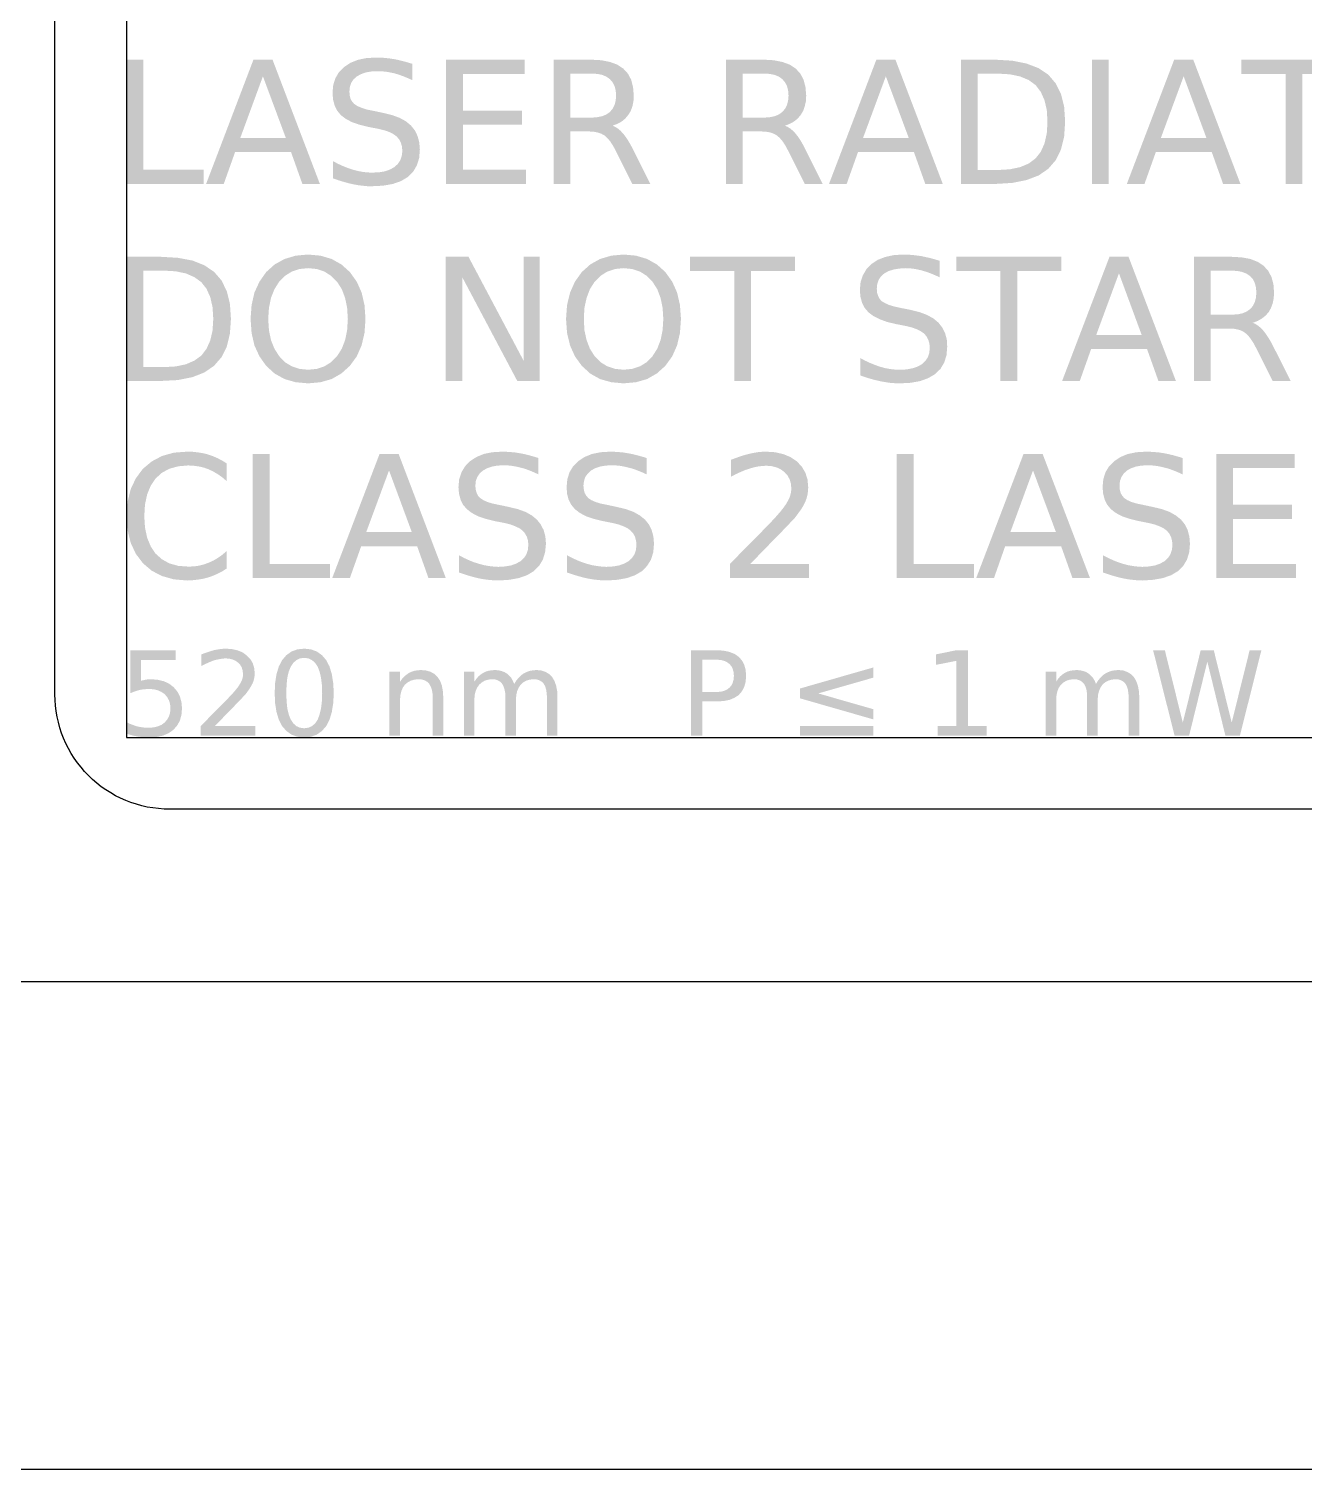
# Model space of a CAD drawing. Header units: millimetres. Extents: x 4.2 to 99.2, y -10 to 10.
# Drawn here: x 12.81 to 21.7, y -10 to 0.04 of the extents above; entities that cross this region are included whole.
import ezdxf

# ---------------------------------------------------------------- set-up
doc = ezdxf.new("R2010")
doc.units = ezdxf.units.MM
doc.layers.add('MARK', color=1, linetype='Continuous')
doc.layers.add('REF', color=8, linetype='Continuous')

msp = doc.modelspace()

# ---------------------------------------------------------------- hatches: boundary and pattern name
at = {"layer": 'MARK'}
for points in [[(13.49, -1.042), (13.49, -0.176), (13.607, -0.176), (13.607, -0.943), (14.028, -0.943), (14.028, -1.042)], [(15.242, -0.256), (15.197, -0.258), (15.157, -0.265), (15.123, -0.277), (15.094, -0.293), (15.072, -0.313), (15.055, -0.338), (15.046, -0.366), (15.043, -0.398), (15.045, -0.425), (15.051, -0.449), (15.062, -0.469), (15.077, -0.485), (15.098, -0.499), (15.127, -0.511), (15.163, -0.523), (15.208, -0.532), (15.278, -0.547), (15.34, -0.562), (15.392, -0.581), (15.436, -0.605), (15.472, -0.635), (15.499, -0.669), (15.518, -0.708), (15.53, -0.753), (15.534, -0.803), (15.529, -0.862), (15.513, -0.913), (15.487, -0.957), (15.45, -0.994), (15.403, -1.022), (15.346, -1.042), (15.279, -1.054), (15.202, -1.058), (15.171, -1.058), (15.139, -1.055), (15.106, -1.051), (15.072, -1.045), (15.037, -1.037), (15.001, -1.027), (14.965, -1.016), (14.928, -1.003), (14.928, -0.883), (14.964, -0.902), (14.999, -0.918), (15.034, -0.932), (15.068, -0.943), (15.102, -0.952), (15.136, -0.958), (15.169, -0.962), (15.202, -0.963), (15.25, -0.961), (15.291, -0.954), (15.327, -0.941), (15.357, -0.924), (15.381, -0.902), (15.398, -0.876), (15.408, -0.846), (15.412, -0.812), (15.409, -0.781), (15.402, -0.755), (15.39, -0.732), (15.373, -0.712), (15.35, -0.695), (15.321, -0.68), (15.286, -0.668), (15.244, -0.658), (15.173, -0.644), (15.112, -0.629), (15.06, -0.611), (15.017, -0.588), (14.983, -0.562), (14.958, -0.532), (14.94, -0.496), (14.929, -0.454), (14.925, -0.408), (14.93, -0.353), (14.945, -0.305), (14.97, -0.263), (15.006, -0.227), (15.05, -0.198), (15.102, -0.177), (15.161, -0.165), (15.229, -0.161), (15.259, -0.161), (15.29, -0.164), (15.321, -0.167), (15.353, -0.172), (15.384, -0.178), (15.416, -0.186), (15.449, -0.195), (15.482, -0.205), (15.482, -0.319), (15.449, -0.304), (15.417, -0.291), (15.386, -0.28), (15.356, -0.271), (15.327, -0.265), (15.298, -0.26), (15.27, -0.257)], [(15.717, -1.042), (15.717, -0.176), (16.264, -0.176), (16.264, -0.275), (15.834, -0.275), (15.834, -0.531), (16.246, -0.531), (16.246, -0.63), (15.834, -0.63), (15.834, -0.943), (16.274, -0.943), (16.274, -1.042)], [(20.219, -1.042), (20.219, -0.176), (20.336, -0.176), (20.336, -1.042)], [(21.686, -0.275), (21.686, -1.042), (21.568, -1.042), (21.568, -0.275), (21.261, -0.275), (21.261, -0.176), (21.993, -0.176), (21.993, -0.275)], [(15.873, -1.55), (16.257, -2.274), (16.257, -1.55), (16.37, -1.55), (16.37, -2.415), (16.213, -2.415), (15.829, -1.691), (15.829, -2.415), (15.715, -2.415), (15.715, -1.55)], [(17.842, -1.648), (17.842, -2.415), (17.725, -2.415), (17.725, -1.648), (17.417, -1.648), (17.417, -1.55), (18.149, -1.55), (18.149, -1.648)], [(18.834, -1.639), (18.8, -1.65), (18.771, -1.666), (18.748, -1.687), (18.732, -1.711), (18.722, -1.74), (18.719, -1.772), (18.721, -1.799), (18.728, -1.822), (18.738, -1.842), (18.753, -1.859), (18.775, -1.872), (18.803, -1.885), (18.84, -1.896), (18.884, -1.906), (18.955, -1.92), (19.016, -1.935), (19.069, -1.955), (19.113, -1.979), (19.148, -2.008), (19.175, -2.042), (19.195, -2.082), (19.207, -2.126), (19.21, -2.176), (19.205, -2.236), (19.189, -2.287), (19.163, -2.331), (19.126, -2.367), (19.079, -2.395), (19.022, -2.416), (18.955, -2.428), (18.879, -2.432), (18.848, -2.431), (18.816, -2.429), (18.782, -2.424), (18.748, -2.418), (18.713, -2.41), (18.678, -2.401), (18.642, -2.39), (18.605, -2.377), (18.605, -2.256), (18.64, -2.275), (18.675, -2.291), (18.71, -2.305), (18.744, -2.317), (18.779, -2.326), (18.812, -2.332), (18.846, -2.336), (18.879, -2.337), (18.926, -2.335), (18.968, -2.327), (19.004, -2.315), (19.034, -2.298), (19.057, -2.276), (19.075, -2.25), (19.085, -2.22), (19.088, -2.185), (19.086, -2.155), (19.078, -2.128), (19.066, -2.105), (19.049, -2.085), (19.026, -2.069), (18.997, -2.054), (18.962, -2.042), (18.921, -2.032), (18.849, -2.018), (18.788, -2.003), (18.737, -1.984), (18.694, -1.962), (18.66, -1.936), (18.634, -1.905), (18.616, -1.869), (18.605, -1.828), (18.601, -1.781), (18.606, -1.727), (18.622, -1.679), (18.647, -1.636), (18.682, -1.6), (18.726, -1.571), (18.778, -1.551), (18.838, -1.538), (18.905, -1.534), (18.936, -1.535), (18.966, -1.537), (18.998, -1.541), (19.029, -1.545), (19.061, -1.552), (19.093, -1.559), (19.125, -1.568), (19.158, -1.578), (19.158, -1.693), (19.125, -1.678), (19.093, -1.665), (19.063, -1.654), (19.032, -1.645), (19.003, -1.638), (18.974, -1.633), (18.946, -1.63), (18.918, -1.629), (18.873, -1.632)], [(19.698, -1.648), (19.698, -2.415), (19.58, -2.415), (19.58, -1.648), (19.273, -1.648), (19.273, -1.55), (20.005, -1.55), (20.005, -1.648)], [(13.788, -3.027), (13.736, -3.055), (13.692, -3.095), (13.658, -3.145), (13.633, -3.206), (13.618, -3.276), (13.613, -3.357), (13.618, -3.437), (13.633, -3.508), (13.658, -3.568), (13.692, -3.619), (13.736, -3.658), (13.788, -3.687), (13.85, -3.704), (13.919, -3.709), (13.957, -3.708), (13.993, -3.703), (14.028, -3.694), (14.062, -3.682), (14.095, -3.667), (14.127, -3.648), (14.158, -3.626), (14.188, -3.6), (14.188, -3.722), (14.157, -3.742), (14.124, -3.759), (14.092, -3.773), (14.058, -3.785), (14.023, -3.794), (13.987, -3.8), (13.95, -3.804), (13.912, -3.806), (13.819, -3.798), (13.737, -3.775), (13.665, -3.738), (13.603, -3.685), (13.554, -3.62), (13.518, -3.543), (13.497, -3.456), (13.49, -3.357), (13.497, -3.258), (13.518, -3.17), (13.554, -3.094), (13.603, -3.028), (13.665, -2.976), (13.737, -2.938), (13.819, -2.915), (13.912, -2.908), (13.951, -2.909), (13.988, -2.913), (14.024, -2.919), (14.059, -2.928), (14.093, -2.94), (14.125, -2.954), (14.157, -2.971), (14.188, -2.99), (14.188, -3.114), (14.158, -3.088), (14.127, -3.066), (14.095, -3.047), (14.062, -3.031), (14.028, -3.019), (13.993, -3.011), (13.957, -3.006), (13.919, -3.004), (13.85, -3.01)], [(16.075, -3.005), (16.036, -3.012), (16.002, -3.024), (15.973, -3.04), (15.95, -3.061), (15.934, -3.085), (15.924, -3.113), (15.921, -3.145), (15.923, -3.172), (15.93, -3.196), (15.94, -3.216), (15.956, -3.232), (15.977, -3.246), (16.005, -3.259), (16.042, -3.27), (16.086, -3.279), (16.157, -3.294), (16.218, -3.309), (16.271, -3.328), (16.315, -3.353), (16.35, -3.382), (16.377, -3.416), (16.397, -3.455), (16.409, -3.5), (16.413, -3.55), (16.407, -3.609), (16.391, -3.661), (16.365, -3.704), (16.328, -3.741), (16.281, -3.769), (16.224, -3.789), (16.158, -3.801), (16.081, -3.806), (16.05, -3.805), (16.018, -3.802), (15.984, -3.798), (15.95, -3.792), (15.915, -3.784), (15.88, -3.774), (15.844, -3.763), (15.807, -3.75), (15.807, -3.63), (15.842, -3.649), (15.877, -3.665), (15.912, -3.679), (15.947, -3.69), (15.981, -3.699), (16.014, -3.705), (16.048, -3.709), (16.081, -3.711), (16.128, -3.708), (16.17, -3.701), (16.206, -3.688), (16.236, -3.671), (16.26, -3.649), (16.277, -3.623), (16.287, -3.593), (16.29, -3.559), (16.288, -3.529), (16.28, -3.502), (16.268, -3.479), (16.251, -3.459), (16.228, -3.442), (16.199, -3.428), (16.164, -3.415), (16.123, -3.405), (16.051, -3.391), (15.991, -3.376), (15.939, -3.358), (15.896, -3.335), (15.862, -3.309), (15.836, -3.279), (15.818, -3.243), (15.807, -3.202), (15.803, -3.155), (15.808, -3.1), (15.824, -3.052), (15.849, -3.01), (15.884, -2.974), (15.929, -2.945), (15.98, -2.924), (16.04, -2.912), (16.107, -2.908), (16.138, -2.909), (16.169, -2.911), (16.2, -2.914), (16.231, -2.919), (16.263, -2.925), (16.295, -2.933), (16.327, -2.942), (16.36, -2.952), (16.36, -3.066), (16.327, -3.051), (16.296, -3.038), (16.265, -3.027), (16.235, -3.019), (16.205, -3.012), (16.176, -3.007), (16.148, -3.004), (16.12, -3.003)], [(16.789, -3.012), (16.755, -3.024), (16.726, -3.04), (16.704, -3.061), (16.687, -3.085), (16.678, -3.113), (16.674, -3.145), (16.677, -3.172), (16.683, -3.196), (16.694, -3.216), (16.709, -3.232), (16.73, -3.246), (16.759, -3.259), (16.795, -3.27), (16.84, -3.279), (16.91, -3.294), (16.972, -3.309), (17.024, -3.328), (17.068, -3.353), (17.104, -3.382), (17.131, -3.416), (17.15, -3.455), (17.162, -3.5), (17.166, -3.55), (17.161, -3.609), (17.145, -3.661), (17.118, -3.704), (17.082, -3.741), (17.034, -3.769), (16.978, -3.789), (16.911, -3.801), (16.834, -3.806), (16.803, -3.805), (16.771, -3.802), (16.738, -3.798), (16.704, -3.792), (16.669, -3.784), (16.633, -3.774), (16.597, -3.763), (16.56, -3.75), (16.56, -3.63), (16.596, -3.649), (16.631, -3.665), (16.666, -3.679), (16.7, -3.69), (16.734, -3.699), (16.768, -3.705), (16.801, -3.709), (16.834, -3.711), (16.882, -3.708), (16.923, -3.701), (16.959, -3.688), (16.989, -3.671), (17.013, -3.649), (17.03, -3.623), (17.04, -3.593), (17.044, -3.559), (17.041, -3.529), (17.034, -3.502), (17.022, -3.479), (17.004, -3.459), (16.982, -3.442), (16.953, -3.428), (16.918, -3.415), (16.876, -3.405), (16.805, -3.391), (16.744, -3.376), (16.692, -3.358), (16.649, -3.335), (16.615, -3.309), (16.59, -3.279), (16.571, -3.243), (16.56, -3.202), (16.557, -3.155), (16.562, -3.1), (16.577, -3.052), (16.602, -3.01), (16.638, -2.974), (16.682, -2.945), (16.734, -2.924), (16.793, -2.912), (16.86, -2.908), (16.891, -2.909), (16.922, -2.911), (16.953, -2.914), (16.984, -2.919), (17.016, -2.925), (17.048, -2.933), (17.081, -2.942), (17.114, -2.952), (17.114, -3.066), (17.081, -3.051), (17.049, -3.038), (17.018, -3.027), (16.988, -3.019), (16.959, -3.012), (16.93, -3.007), (16.902, -3.004), (16.874, -3.003), (16.829, -3.005)], [(18.022, -3.355), (18.048, -3.325), (18.07, -3.297), (18.088, -3.271), (18.101, -3.248), (18.111, -3.227), (18.118, -3.205), (18.122, -3.184), (18.123, -3.162), (18.12, -3.129), (18.111, -3.1), (18.096, -3.073), (18.075, -3.05), (18.049, -3.031), (18.019, -3.017), (17.986, -3.009), (17.949, -3.006), (17.921, -3.008), (17.892, -3.011), (17.863, -3.017), (17.833, -3.026), (17.802, -3.036), (17.769, -3.05), (17.736, -3.065), (17.702, -3.083), (17.702, -2.965), (17.737, -2.952), (17.77, -2.94), (17.803, -2.93), (17.834, -2.922), (17.864, -2.916), (17.893, -2.911), (17.92, -2.909), (17.946, -2.908), (18.01, -2.912), (18.067, -2.925), (18.118, -2.946), (18.161, -2.975), (18.196, -3.012), (18.221, -3.054), (18.236, -3.101), (18.241, -3.155), (18.24, -3.181), (18.236, -3.207), (18.23, -3.232), (18.221, -3.256), (18.209, -3.281), (18.193, -3.308), (18.172, -3.337), (18.148, -3.369), (18.137, -3.381), (18.118, -3.401), (18.091, -3.429), (18.056, -3.466), (18.013, -3.51), (17.962, -3.562), (17.904, -3.622), (17.837, -3.69), (18.246, -3.69), (18.246, -3.789), (17.696, -3.789), (17.696, -3.69), (17.732, -3.653), (17.775, -3.609), (17.823, -3.56), (17.878, -3.505), (17.93, -3.452), (17.971, -3.41), (18.002, -3.377)], [(20.565, -3.005), (20.525, -3.012), (20.491, -3.024), (20.462, -3.04), (20.44, -3.061), (20.424, -3.085), (20.414, -3.113), (20.411, -3.145), (20.413, -3.172), (20.419, -3.196), (20.43, -3.216), (20.445, -3.232), (20.466, -3.246), (20.495, -3.259), (20.532, -3.27), (20.576, -3.279), (20.646, -3.294), (20.708, -3.309), (20.76, -3.328), (20.804, -3.353), (20.84, -3.382), (20.867, -3.416), (20.886, -3.455), (20.898, -3.5), (20.902, -3.55), (20.897, -3.609), (20.881, -3.661), (20.855, -3.704), (20.818, -3.741), (20.771, -3.769), (20.714, -3.789), (20.647, -3.801), (20.571, -3.806), (20.539, -3.805), (20.507, -3.802), (20.474, -3.798), (20.44, -3.792), (20.405, -3.784), (20.369, -3.774), (20.333, -3.763), (20.296, -3.75), (20.296, -3.63), (20.332, -3.649), (20.367, -3.665), (20.402, -3.679), (20.436, -3.69), (20.47, -3.699), (20.504, -3.705), (20.537, -3.709), (20.571, -3.711), (20.618, -3.708), (20.659, -3.701), (20.695, -3.688), (20.725, -3.671), (20.749, -3.649), (20.766, -3.623), (20.776, -3.593), (20.78, -3.559), (20.777, -3.529), (20.77, -3.502), (20.758, -3.479), (20.741, -3.459), (20.718, -3.442), (20.689, -3.428), (20.654, -3.415), (20.612, -3.405), (20.541, -3.391), (20.48, -3.376), (20.428, -3.358), (20.385, -3.335), (20.351, -3.309), (20.326, -3.279), (20.308, -3.243), (20.297, -3.202), (20.293, -3.155), (20.298, -3.1), (20.313, -3.052), (20.338, -3.01), (20.374, -2.974), (20.418, -2.945), (20.47, -2.924), (20.529, -2.912), (20.597, -2.908), (20.627, -2.909), (20.658, -2.911), (20.689, -2.914), (20.721, -2.919), (20.752, -2.925), (20.785, -2.933), (20.817, -2.942), (20.85, -2.952), (20.85, -3.066), (20.817, -3.051), (20.785, -3.038), (20.754, -3.027), (20.724, -3.019), (20.695, -3.012), (20.666, -3.007), (20.638, -3.004), (20.61, -3.003)], [(14.369, -3.789), (14.369, -2.924), (14.486, -2.924), (14.486, -3.69), (14.907, -3.69), (14.907, -3.789)], [(18.858, -3.789), (18.858, -2.924), (18.975, -2.924), (18.975, -3.69), (19.396, -3.69), (19.396, -3.789)], [(21.085, -3.789), (21.085, -2.924), (21.632, -2.924), (21.632, -3.022), (21.202, -3.022), (21.202, -3.278), (21.614, -3.278), (21.614, -3.377), (21.202, -3.377), (21.202, -3.69), (21.642, -3.69), (21.642, -3.789)], [(13.659, -4.494), (13.707, -4.498), (13.749, -4.508), (13.786, -4.525), (13.817, -4.549), (13.843, -4.579), (13.861, -4.613), (13.872, -4.653), (13.876, -4.697), (13.872, -4.743), (13.861, -4.783), (13.842, -4.817), (13.816, -4.847), (13.783, -4.87), (13.744, -4.887), (13.698, -4.897), (13.647, -4.9), (13.628, -4.9), (13.609, -4.898), (13.59, -4.896), (13.57, -4.894), (13.551, -4.89), (13.531, -4.886), (13.511, -4.88), (13.49, -4.874), (13.49, -4.793), (13.508, -4.803), (13.527, -4.81), (13.545, -4.817), (13.564, -4.823), (13.584, -4.827), (13.604, -4.83), (13.624, -4.832), (13.645, -4.832), (13.678, -4.83), (13.707, -4.823), (13.733, -4.812), (13.755, -4.796), (13.772, -4.776), (13.785, -4.753), (13.793, -4.727), (13.795, -4.697), (13.793, -4.668), (13.785, -4.641), (13.772, -4.618), (13.755, -4.598), (13.733, -4.583), (13.707, -4.571), (13.678, -4.564), (13.645, -4.562), (13.629, -4.563), (13.613, -4.564), (13.597, -4.566), (13.581, -4.569), (13.565, -4.573), (13.548, -4.579), (13.532, -4.585), (13.515, -4.592), (13.515, -4.292), (13.832, -4.292), (13.832, -4.36), (13.589, -4.36), (13.589, -4.506), (13.598, -4.503), (13.607, -4.501), (13.615, -4.499), (13.624, -4.497), (13.633, -4.496), (13.642, -4.495), (13.651, -4.494)], [(14.232, -4.59), (14.25, -4.569), (14.265, -4.55), (14.277, -4.532), (14.286, -4.516), (14.293, -4.501), (14.298, -4.486), (14.301, -4.471), (14.301, -4.457), (14.299, -4.434), (14.293, -4.414), (14.283, -4.395), (14.268, -4.379), (14.25, -4.366), (14.23, -4.357), (14.207, -4.351), (14.181, -4.349), (14.162, -4.35), (14.142, -4.353), (14.122, -4.357), (14.101, -4.362), (14.08, -4.37), (14.058, -4.379), (14.035, -4.39), (14.011, -4.402), (14.011, -4.321), (14.035, -4.312), (14.058, -4.304), (14.081, -4.297), (14.102, -4.291), (14.123, -4.287), (14.143, -4.284), (14.162, -4.282), (14.18, -4.281), (14.224, -4.284), (14.263, -4.293), (14.298, -4.307), (14.327, -4.328), (14.352, -4.353), (14.369, -4.382), (14.379, -4.415), (14.383, -4.452), (14.382, -4.47), (14.379, -4.487), (14.375, -4.505), (14.369, -4.521), (14.36, -4.538), (14.349, -4.557), (14.335, -4.577), (14.319, -4.599), (14.311, -4.607), (14.298, -4.621), (14.279, -4.641), (14.255, -4.666), (14.226, -4.696), (14.191, -4.732), (14.15, -4.774), (14.104, -4.821), (14.386, -4.821), (14.386, -4.888), (14.007, -4.888), (14.007, -4.821), (14.032, -4.795), (14.061, -4.765), (14.095, -4.731), (14.132, -4.693), (14.168, -4.656), (14.197, -4.627), (14.218, -4.605)], [(19.274, -4.821), (19.274, -4.366), (19.131, -4.394), (19.131, -4.321), (19.274, -4.292), (19.354, -4.292), (19.354, -4.821), (19.486, -4.821), (19.486, -4.888), (19.143, -4.888), (19.143, -4.821)], [(20.795, -4.888), (20.645, -4.292), (20.727, -4.292), (20.852, -4.796), (20.977, -4.292), (21.068, -4.292), (21.193, -4.796), (21.318, -4.292), (21.4, -4.292), (21.25, -4.888), (21.149, -4.888), (21.023, -4.371), (20.896, -4.888)], [(18.183, -4.559), (18.695, -4.412), (18.695, -4.483), (18.311, -4.593), (18.695, -4.703), (18.695, -4.774), (18.183, -4.627)], [(15.496, -4.497), (15.471, -4.504), (15.449, -4.516), (15.43, -4.532), (15.415, -4.553), (15.405, -4.577), (15.398, -4.605), (15.396, -4.636), (15.396, -4.888), (15.322, -4.888), (15.322, -4.441), (15.396, -4.441), (15.396, -4.511), (15.41, -4.492), (15.425, -4.475), (15.441, -4.462), (15.458, -4.45), (15.477, -4.442), (15.497, -4.435), (15.518, -4.432), (15.541, -4.43), (15.577, -4.433), (15.608, -4.442), (15.635, -4.457), (15.657, -4.478), (15.675, -4.505), (15.687, -4.537), (15.694, -4.575), (15.697, -4.618), (15.697, -4.888), (15.623, -4.888), (15.623, -4.621), (15.622, -4.591), (15.617, -4.565), (15.609, -4.544), (15.599, -4.526), (15.585, -4.512), (15.568, -4.502), (15.547, -4.496), (15.524, -4.494)], [(16.435, -4.458), (16.456, -4.479), (16.472, -4.506), (16.484, -4.539), (16.491, -4.576), (16.493, -4.618), (16.493, -4.888), (16.42, -4.888), (16.42, -4.621), (16.418, -4.591), (16.414, -4.565), (16.407, -4.543), (16.397, -4.525), (16.384, -4.512), (16.368, -4.502), (16.349, -4.496), (16.327, -4.494), (16.3, -4.497), (16.276, -4.504), (16.255, -4.516), (16.237, -4.532), (16.223, -4.553), (16.212, -4.577), (16.206, -4.605), (16.204, -4.636), (16.204, -4.888), (16.13, -4.888), (16.13, -4.621), (16.129, -4.591), (16.124, -4.565), (16.117, -4.543), (16.107, -4.525), (16.094, -4.512), (16.078, -4.502), (16.059, -4.496), (16.037, -4.494), (16.01, -4.497), (15.986, -4.504), (15.966, -4.516), (15.948, -4.532), (15.933, -4.553), (15.923, -4.577), (15.916, -4.605), (15.914, -4.636), (15.914, -4.888), (15.841, -4.888), (15.841, -4.441), (15.914, -4.441), (15.914, -4.511), (15.928, -4.491), (15.942, -4.475), (15.958, -4.461), (15.975, -4.45), (15.993, -4.441), (16.013, -4.435), (16.035, -4.432), (16.058, -4.43), (16.082, -4.432), (16.103, -4.437), (16.123, -4.444), (16.141, -4.455), (16.157, -4.469), (16.171, -4.485), (16.182, -4.505), (16.192, -4.527), (16.206, -4.504), (16.222, -4.484), (16.239, -4.467), (16.257, -4.454), (16.277, -4.444), (16.299, -4.436), (16.323, -4.432), (16.348, -4.43), (16.381, -4.433), (16.41, -4.443)], [(20.49, -4.458), (20.511, -4.479), (20.527, -4.506), (20.539, -4.539), (20.546, -4.576), (20.549, -4.618), (20.549, -4.888), (20.475, -4.888), (20.475, -4.621), (20.473, -4.591), (20.469, -4.565), (20.462, -4.543), (20.452, -4.525), (20.439, -4.512), (20.423, -4.502), (20.405, -4.496), (20.383, -4.494), (20.356, -4.497), (20.332, -4.504), (20.31, -4.516), (20.292, -4.532), (20.278, -4.553), (20.268, -4.577), (20.261, -4.605), (20.259, -4.636), (20.259, -4.888), (20.185, -4.888), (20.185, -4.621), (20.184, -4.591), (20.18, -4.565), (20.173, -4.543), (20.163, -4.525), (20.15, -4.512), (20.134, -4.502), (20.115, -4.496), (20.092, -4.494), (20.066, -4.497), (20.042, -4.504), (20.021, -4.516), (20.003, -4.532), (19.988, -4.553), (19.978, -4.577), (19.972, -4.605), (19.97, -4.636), (19.97, -4.888), (19.896, -4.888), (19.896, -4.441), (19.97, -4.441), (19.97, -4.511), (19.983, -4.491), (19.997, -4.475), (20.013, -4.461), (20.03, -4.45), (20.048, -4.441), (20.068, -4.435), (20.09, -4.432), (20.114, -4.43), (20.137, -4.432), (20.159, -4.437), (20.178, -4.444), (20.196, -4.455), (20.212, -4.469), (20.226, -4.485), (20.238, -4.505), (20.247, -4.527), (20.261, -4.504), (20.277, -4.484), (20.294, -4.467), (20.313, -4.454), (20.333, -4.444), (20.355, -4.436), (20.378, -4.432), (20.403, -4.43), (20.436, -4.433), (20.465, -4.443)], [(18.183, -4.888), (18.183, -4.821), (18.695, -4.821), (18.695, -4.888)]]:
    msp.add_hatch(color=1, dxfattribs=at).paths.add_polyline_path(points)
h = msp.add_hatch(color=1, dxfattribs=at)
h.paths.add_polyline_path([(14.636, -0.82), (14.246, -0.82), (14.167, -1.042), (14.044, -1.042), (14.374, -0.176), (14.507, -0.176), (14.837, -1.042), (14.715, -1.042)])
h.paths.add_polyline_path([(14.44, -0.292), (14.282, -0.722), (14.6, -0.722)], flags=0)
h = msp.add_hatch(color=1, dxfattribs=at)
h.paths.add_polyline_path([(16.883, -0.78), (16.862, -0.747), (16.841, -0.722), (16.821, -0.704), (16.799, -0.692), (16.773, -0.683), (16.744, -0.678), (16.711, -0.676), (16.583, -0.676), (16.583, -1.042), (16.466, -1.042), (16.466, -0.176), (16.731, -0.176), (16.8, -0.18), (16.86, -0.192), (16.911, -0.211), (16.952, -0.238), (16.984, -0.273), (17.007, -0.316), (17.02, -0.367), (17.025, -0.426), (17.023, -0.465), (17.016, -0.5), (17.004, -0.533), (16.987, -0.561), (16.966, -0.586), (16.941, -0.607), (16.911, -0.623), (16.877, -0.636), (16.895, -0.644), (16.914, -0.656), (16.932, -0.671), (16.95, -0.69), (16.968, -0.713), (16.986, -0.74), (17.004, -0.771), (17.022, -0.805), (17.14, -1.042), (17.015, -1.042), (16.904, -0.82)])
h.paths.add_polyline_path([(16.891, -0.359), (16.877, -0.333), (16.858, -0.311), (16.834, -0.294), (16.805, -0.282), (16.77, -0.275), (16.731, -0.273), (16.583, -0.273), (16.583, -0.58), (16.731, -0.58), (16.77, -0.577), (16.805, -0.57), (16.834, -0.558), (16.858, -0.541), (16.877, -0.519), (16.891, -0.492), (16.899, -0.461), (16.902, -0.426), (16.899, -0.39)], flags=0)
h = msp.add_hatch(color=1, dxfattribs=at)
h.paths.add_polyline_path([(18.085, -0.78), (18.064, -0.747), (18.043, -0.722), (18.023, -0.704), (18.001, -0.692), (17.975, -0.683), (17.946, -0.678), (17.913, -0.676), (17.785, -0.676), (17.785, -1.042), (17.668, -1.042), (17.668, -0.176), (17.933, -0.176), (18.002, -0.18), (18.062, -0.192), (18.113, -0.211), (18.154, -0.238), (18.186, -0.273), (18.209, -0.316), (18.222, -0.367), (18.227, -0.426), (18.225, -0.465), (18.217, -0.5), (18.206, -0.533), (18.189, -0.561), (18.168, -0.586), (18.142, -0.607), (18.113, -0.623), (18.079, -0.636), (18.097, -0.644), (18.116, -0.656), (18.134, -0.671), (18.152, -0.69), (18.17, -0.713), (18.188, -0.74), (18.206, -0.771), (18.223, -0.805), (18.342, -1.042), (18.217, -1.042), (18.106, -0.82)])
h.paths.add_polyline_path([(18.093, -0.359), (18.079, -0.333), (18.06, -0.311), (18.036, -0.294), (18.007, -0.282), (17.972, -0.275), (17.933, -0.273), (17.785, -0.273), (17.785, -0.58), (17.933, -0.58), (17.972, -0.577), (18.007, -0.57), (18.036, -0.558), (18.06, -0.541), (18.079, -0.519), (18.093, -0.492), (18.101, -0.461), (18.104, -0.426), (18.101, -0.39)], flags=0)
h = msp.add_hatch(color=1, dxfattribs=at)
h.paths.add_polyline_path([(18.978, -0.82), (18.588, -0.82), (18.509, -1.042), (18.386, -1.042), (18.716, -0.176), (18.849, -0.176), (19.179, -1.042), (19.057, -1.042)])
h.paths.add_polyline_path([(18.782, -0.292), (18.623, -0.722), (18.942, -0.722)], flags=0)
h = msp.add_hatch(color=1, dxfattribs=at)
h.paths.add_polyline_path([(19.966, -0.877), (19.914, -0.937), (19.847, -0.983), (19.763, -1.015), (19.662, -1.035), (19.545, -1.042), (19.305, -1.042), (19.305, -0.176), (19.545, -0.176), (19.663, -0.183), (19.763, -0.203), (19.847, -0.235), (19.915, -0.281), (19.966, -0.341), (20.003, -0.415), (20.025, -0.504), (20.032, -0.608), (20.025, -0.713), (20.003, -0.802)])
h.paths.add_polyline_path([(19.888, -0.458), (19.862, -0.4), (19.826, -0.353), (19.778, -0.318), (19.718, -0.293), (19.647, -0.278), (19.563, -0.273), (19.422, -0.273), (19.422, -0.945), (19.563, -0.945), (19.647, -0.94), (19.718, -0.925), (19.778, -0.9), (19.826, -0.864), (19.862, -0.818), (19.888, -0.76), (19.904, -0.69), (19.909, -0.608), (19.904, -0.527)], flags=0)
h = msp.add_hatch(color=1, dxfattribs=at)
h.paths.add_polyline_path([(21.054, -0.82), (20.664, -0.82), (20.585, -1.042), (20.462, -1.042), (20.792, -0.176), (20.925, -0.176), (21.254, -1.042), (21.133, -1.042)])
h.paths.add_polyline_path([(20.858, -0.292), (20.699, -0.722), (21.017, -0.722)], flags=0)
h = msp.add_hatch(color=1, dxfattribs=at)
h.paths.add_polyline_path([(14.151, -2.25), (14.099, -2.31), (14.032, -2.356), (13.948, -2.389), (13.847, -2.409), (13.73, -2.415), (13.49, -2.415), (13.49, -1.55), (13.73, -1.55), (13.848, -1.557), (13.949, -1.576), (14.032, -1.609), (14.1, -1.655), (14.151, -1.714), (14.188, -1.789), (14.21, -1.878), (14.217, -1.982), (14.21, -2.086), (14.188, -2.176)])
h.paths.add_polyline_path([(14.073, -1.831), (14.047, -1.773), (14.011, -1.727), (13.963, -1.692), (13.904, -1.666), (13.832, -1.651), (13.748, -1.646), (13.607, -1.646), (13.607, -2.319), (13.748, -2.319), (13.832, -2.314), (13.904, -2.299), (13.963, -2.273), (14.011, -2.238), (14.047, -2.191), (14.073, -2.133), (14.089, -2.063), (14.094, -1.982), (14.089, -1.901)], flags=0)
h = msp.add_hatch(color=1, dxfattribs=at)
h.paths.add_polyline_path([(15.046, -2.31), (14.987, -2.363), (14.919, -2.402), (14.842, -2.424), (14.755, -2.432), (14.668, -2.424), (14.591, -2.402), (14.522, -2.364), (14.463, -2.31), (14.416, -2.244), (14.381, -2.168), (14.361, -2.081), (14.354, -1.983), (14.361, -1.886), (14.381, -1.799), (14.416, -1.723), (14.463, -1.656), (14.522, -1.603), (14.591, -1.565), (14.668, -1.542), (14.755, -1.534), (14.842, -1.542), (14.919, -1.565), (14.987, -1.603), (15.046, -1.656), (15.094, -1.723), (15.128, -1.799), (15.148, -1.886), (15.155, -1.983), (15.148, -2.081), (15.128, -2.167), (15.094, -2.244)])
h.paths.add_polyline_path([(14.553, -2.242), (14.593, -2.284), (14.641, -2.313), (14.695, -2.331), (14.755, -2.337), (14.816, -2.331), (14.869, -2.313), (14.916, -2.284), (14.957, -2.242), (14.99, -2.19), (15.013, -2.13), (15.027, -2.061), (15.032, -1.983), (15.027, -1.906), (15.013, -1.837), (14.99, -1.776), (14.957, -1.724), (14.916, -1.683), (14.869, -1.653), (14.816, -1.635), (14.755, -1.629), (14.695, -1.635), (14.641, -1.653), (14.593, -1.683), (14.553, -1.724), (14.52, -1.776), (14.496, -1.837), (14.482, -1.906), (14.477, -1.983), (14.482, -2.061), (14.496, -2.13), (14.52, -2.19)], flags=0)
h = msp.add_hatch(color=1, dxfattribs=at)
h.paths.add_polyline_path([(17.245, -2.31), (17.186, -2.363), (17.118, -2.402), (17.041, -2.424), (16.954, -2.432), (16.868, -2.424), (16.79, -2.402), (16.722, -2.364), (16.663, -2.31), (16.615, -2.244), (16.581, -2.168), (16.56, -2.081), (16.553, -1.983), (16.56, -1.886), (16.581, -1.799), (16.615, -1.723), (16.663, -1.656), (16.722, -1.603), (16.79, -1.565), (16.868, -1.542), (16.954, -1.534), (17.041, -1.542), (17.118, -1.565), (17.186, -1.603), (17.245, -1.656), (17.293, -1.723), (17.327, -1.799), (17.347, -1.886), (17.354, -1.983), (17.347, -2.081), (17.327, -2.167), (17.293, -2.244)])
h.paths.add_polyline_path([(16.752, -2.242), (16.793, -2.284), (16.84, -2.313), (16.894, -2.331), (16.954, -2.337), (17.015, -2.331), (17.069, -2.313), (17.116, -2.284), (17.156, -2.242), (17.189, -2.19), (17.212, -2.13), (17.226, -2.061), (17.231, -1.983), (17.226, -1.906), (17.212, -1.837), (17.189, -1.776), (17.156, -1.724), (17.116, -1.683), (17.069, -1.653), (17.015, -1.635), (16.954, -1.629), (16.894, -1.635), (16.84, -1.653), (16.793, -1.683), (16.752, -1.724), (16.719, -1.776), (16.696, -1.837), (16.681, -1.906), (16.677, -1.983), (16.681, -2.061), (16.696, -2.13), (16.719, -2.19)], flags=0)
h = msp.add_hatch(color=1, dxfattribs=at)
h.paths.add_polyline_path([(20.213, -2.193), (20.134, -2.415), (20.011, -2.415), (20.341, -1.55), (20.474, -1.55), (20.804, -2.415), (20.682, -2.415), (20.603, -2.193)])
h.paths.add_polyline_path([(20.248, -2.096), (20.566, -2.096), (20.407, -1.665)], flags=0)
h = msp.add_hatch(color=1, dxfattribs=at)
h.paths.add_polyline_path([(21.346, -2.153), (21.325, -2.121), (21.305, -2.096), (21.284, -2.078), (21.262, -2.065), (21.237, -2.057), (21.207, -2.051), (21.174, -2.05), (21.047, -2.05), (21.047, -2.415), (20.93, -2.415), (20.93, -1.55), (21.194, -1.55), (21.264, -1.554), (21.324, -1.565), (21.374, -1.585), (21.415, -1.612), (21.447, -1.647), (21.47, -1.69), (21.484, -1.741), (21.488, -1.799), (21.486, -1.838), (21.479, -1.874), (21.467, -1.906), (21.451, -1.935), (21.429, -1.96), (21.404, -1.98), (21.374, -1.997), (21.34, -2.01), (21.359, -2.018), (21.377, -2.03), (21.395, -2.045), (21.413, -2.064), (21.431, -2.087), (21.449, -2.114), (21.467, -2.144), (21.485, -2.179), (21.604, -2.415), (21.478, -2.415), (21.367, -2.193)])
h.paths.add_polyline_path([(21.354, -1.733), (21.341, -1.706), (21.322, -1.685), (21.298, -1.668), (21.268, -1.656), (21.234, -1.649), (21.194, -1.646), (21.047, -1.646), (21.047, -1.953), (21.194, -1.953), (21.234, -1.951), (21.268, -1.944), (21.298, -1.931), (21.322, -1.914), (21.341, -1.892), (21.354, -1.866), (21.362, -1.835), (21.365, -1.799), (21.362, -1.764)], flags=0)
h = msp.add_hatch(color=1, dxfattribs=at)
h.paths.add_polyline_path([(15.515, -3.567), (15.125, -3.567), (15.046, -3.789), (14.923, -3.789), (15.253, -2.924), (15.386, -2.924), (15.715, -3.789), (15.594, -3.789)])
h.paths.add_polyline_path([(15.319, -3.039), (15.16, -3.469), (15.478, -3.469)], flags=0)
h = msp.add_hatch(color=1, dxfattribs=at)
h.paths.add_polyline_path([(19.614, -3.567), (19.536, -3.789), (19.412, -3.789), (19.742, -2.924), (19.875, -2.924), (20.205, -3.789), (20.083, -3.789), (20.004, -3.567)])
h.paths.add_polyline_path([(19.65, -3.469), (19.968, -3.469), (19.808, -3.039)], flags=0)
h = msp.add_hatch(color=1, dxfattribs=at)
h.paths.add_polyline_path([(14.881, -4.821), (14.851, -4.855), (14.816, -4.88), (14.775, -4.895), (14.728, -4.9), (14.68, -4.895), (14.639, -4.88), (14.604, -4.855), (14.574, -4.821), (14.551, -4.777), (14.535, -4.724), (14.525, -4.662), (14.522, -4.591), (14.525, -4.52), (14.535, -4.458), (14.551, -4.405), (14.574, -4.361), (14.604, -4.326), (14.639, -4.301), (14.68, -4.286), (14.728, -4.281), (14.775, -4.286), (14.816, -4.301), (14.851, -4.326), (14.881, -4.361), (14.904, -4.405), (14.92, -4.458), (14.93, -4.52), (14.934, -4.591), (14.93, -4.662), (14.92, -4.724), (14.904, -4.777)])
h.paths.add_polyline_path([(14.634, -4.775), (14.652, -4.802), (14.673, -4.821), (14.698, -4.832), (14.728, -4.836), (14.757, -4.832), (14.782, -4.821), (14.804, -4.802), (14.822, -4.775), (14.835, -4.74), (14.845, -4.698), (14.851, -4.648), (14.853, -4.591), (14.851, -4.533), (14.845, -4.483), (14.835, -4.441), (14.822, -4.407), (14.804, -4.38), (14.782, -4.361), (14.757, -4.349), (14.728, -4.345), (14.698, -4.349), (14.673, -4.361), (14.652, -4.38), (14.634, -4.407), (14.62, -4.441), (14.61, -4.483), (14.605, -4.533), (14.603, -4.591), (14.605, -4.648), (14.61, -4.698), (14.62, -4.74)], flags=0)
h = msp.add_hatch(color=1, dxfattribs=at)
h.paths.add_polyline_path([(17.757, -4.604), (17.728, -4.623), (17.693, -4.638), (17.652, -4.646), (17.605, -4.649), (17.504, -4.649), (17.504, -4.888), (17.423, -4.888), (17.423, -4.292), (17.605, -4.292), (17.652, -4.295), (17.693, -4.304), (17.728, -4.318), (17.757, -4.338), (17.779, -4.363), (17.795, -4.393), (17.805, -4.429), (17.808, -4.47), (17.805, -4.512), (17.795, -4.548), (17.779, -4.578)])
h.paths.add_polyline_path([(17.706, -4.404), (17.692, -4.388), (17.675, -4.375), (17.655, -4.366), (17.632, -4.36), (17.605, -4.358), (17.504, -4.358), (17.504, -4.583), (17.605, -4.583), (17.632, -4.581), (17.655, -4.575), (17.675, -4.566), (17.692, -4.553), (17.706, -4.537), (17.715, -4.518), (17.721, -4.496), (17.723, -4.47), (17.721, -4.445), (17.715, -4.423)], flags=0)

# ---------------------------------------------------------------- linework, layer by layer
at = {"layer": 'REF'}
for points in [[(4.2, -10), (97.2, -10), (99.2, -8), (99.2, 8), (97.2, 10), (4.2, 10), (4.2, -10)], [(32.25, -4.9), (32.25, 4.9), (13.49, 4.9), (13.49, -4.9), (32.25, -4.9)], [(31.95, -5.4), (13.79, -5.4), (13.751, -5.399), (13.712, -5.396), (13.673, -5.391), (13.634, -5.385), (13.596, -5.376), (13.558, -5.366), (13.52, -5.353), (13.484, -5.339), (13.448, -5.323), (13.413, -5.306), (13.379, -5.286), (13.346, -5.265), (13.313, -5.243), (13.282, -5.218), (13.253, -5.193), (13.224, -5.166), (13.197, -5.137), (13.172, -5.108), (13.147, -5.077), (13.125, -5.044), (13.104, -5.011), (13.084, -4.977), (13.067, -4.942), (13.051, -4.906), (13.037, -4.87), (13.024, -4.832), (13.014, -4.794), (13.005, -4.756), (12.999, -4.717), (12.994, -4.678), (12.991, -4.639), (12.99, -4.6), (12.99, 4.6)], [(4.2, -6.6), (97.2, -6.6)]]:
    msp.add_lwpolyline(points, dxfattribs=at)

doc.saveas('drawing.dxf')
